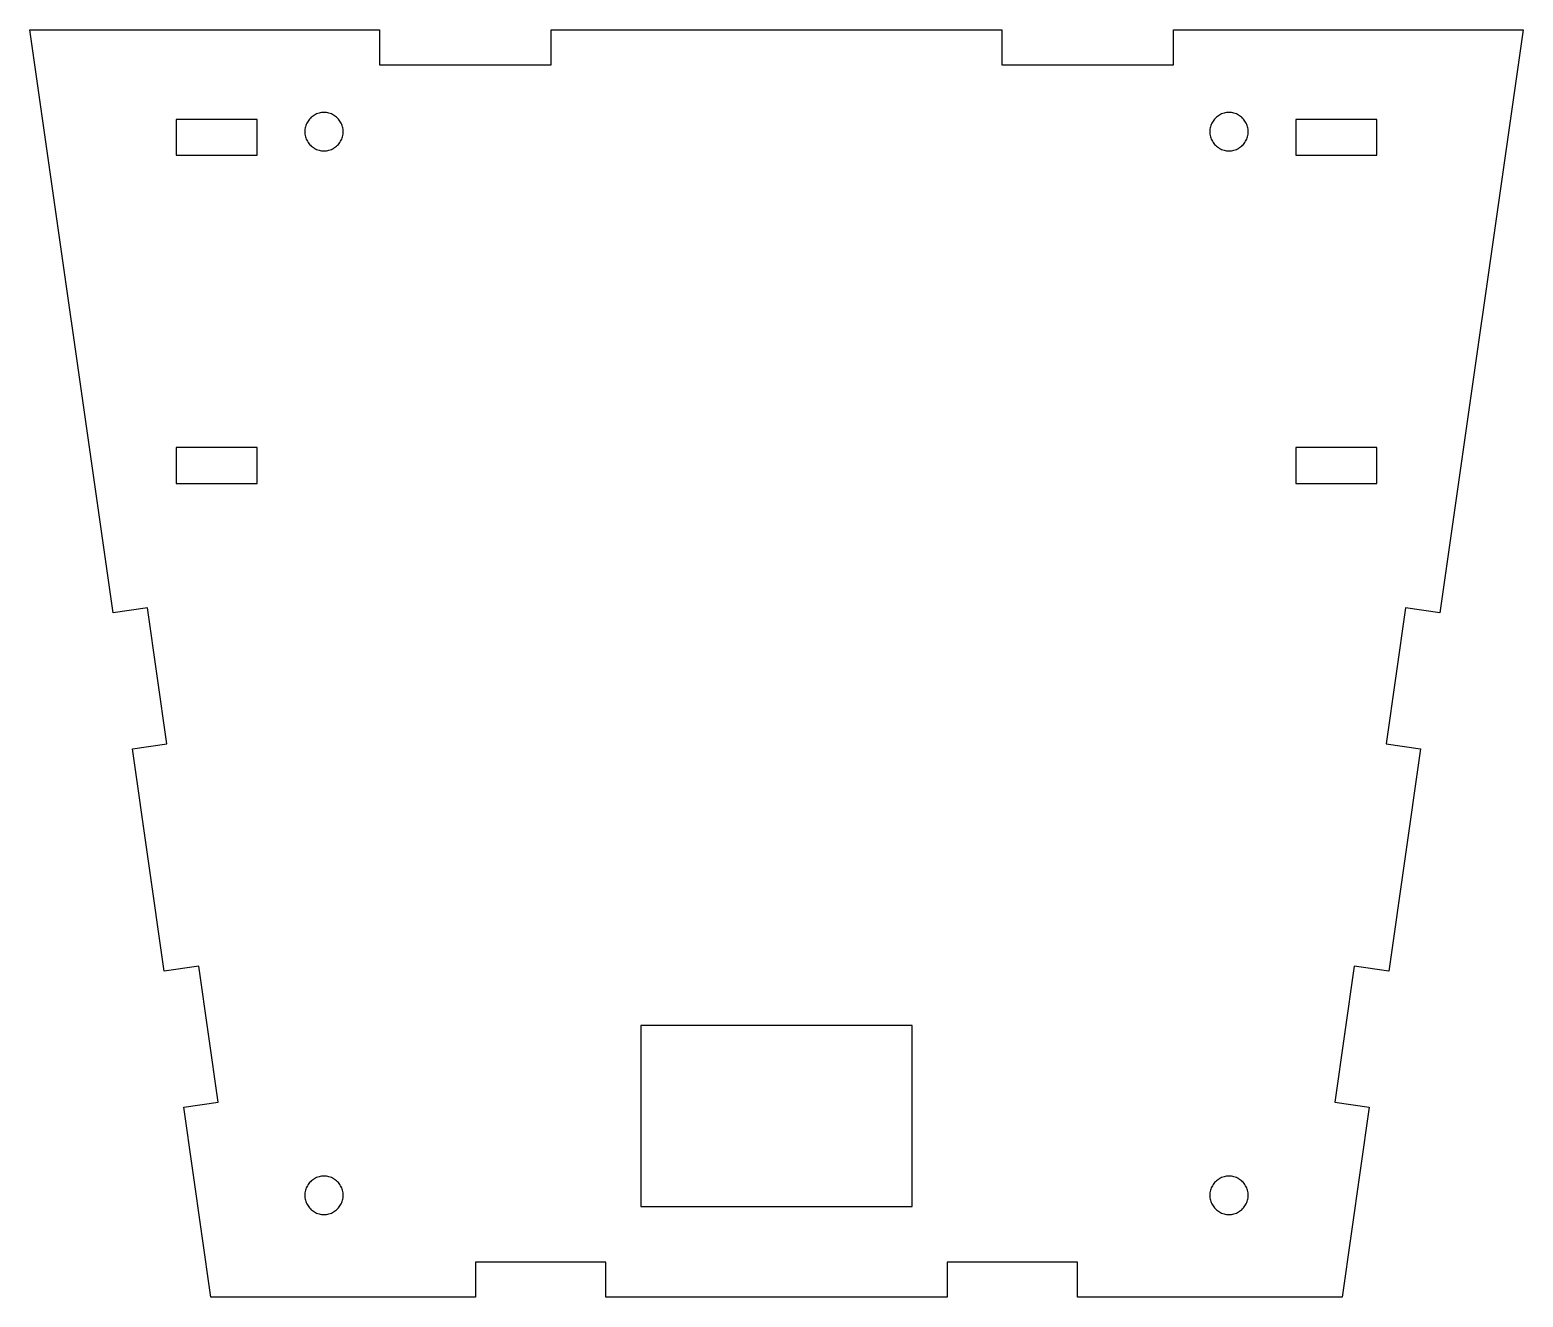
# Model space of a CAD drawing. Header units: millimetres. Extents: x -66 to 66, y 0 to 112.
import ezdxf

# ---------------------------------------------------------------- set-up
doc = ezdxf.new("R2010")
doc.units = ezdxf.units.MM

msp = doc.modelspace()

# ---------------------------------------------------------------- linework, layer by layer
for points in [[(-66, 112), (-35.08, 112), (-35.08, 108.92), (-19.93, 108.92), (-19.93, 112), (19.93, 112), (19.93, 108.92), (35.08, 108.92), (35.08, 112), (66, 112), (58.64, 60.49), (55.6, 60.93), (53.88, 48.9), (56.92, 48.46), (54.12, 28.81), (51.07, 29.25), (49.35, 17.22), (52.4, 16.79), (50, 0), (26.62, 0), (26.62, 3.08), (15.09, 3.08), (15.09, 0), (-15.09, 0), (-15.09, 3.08), (-26.62, 3.08), (-26.62, 0), (-50, 0), (-52.4, 16.79), (-49.35, 17.22), (-51.07, 29.25), (-54.12, 28.81), (-56.92, 48.46), (-53.88, 48.9), (-55.6, 60.93), (-58.64, 60.49)], [(-39.06, 104.41), (-39.15, 104.47), (-39.25, 104.52), (-39.35, 104.57), (-39.45, 104.61), (-39.56, 104.64), (-39.67, 104.67), (-39.78, 104.69), (-39.89, 104.7), (-40, 104.7), (-40.11, 104.7), (-40.22, 104.69), (-40.33, 104.67), (-40.44, 104.64), (-40.55, 104.61), (-40.65, 104.57), (-40.75, 104.52), (-40.85, 104.47), (-40.94, 104.41), (-41.03, 104.35), (-41.12, 104.28), (-41.2, 104.2), (-41.28, 104.12), (-41.35, 104.03), (-41.41, 103.94), (-41.47, 103.85), (-41.52, 103.75), (-41.57, 103.65), (-41.61, 103.55), (-41.64, 103.44), (-41.67, 103.33), (-41.69, 103.22), (-41.7, 103.11), (-41.7, 103), (-41.7, 102.89), (-41.69, 102.78), (-41.67, 102.67), (-41.64, 102.56), (-41.61, 102.45), (-41.57, 102.35), (-41.52, 102.25), (-41.47, 102.15), (-41.41, 102.06), (-41.35, 101.97), (-41.28, 101.88), (-41.2, 101.8), (-41.12, 101.72), (-41.03, 101.65), (-40.94, 101.59), (-40.85, 101.53), (-40.75, 101.48), (-40.65, 101.43), (-40.55, 101.39), (-40.44, 101.36), (-40.33, 101.33), (-40.22, 101.31), (-40.11, 101.3), (-40, 101.3), (-39.89, 101.3), (-39.78, 101.31), (-39.67, 101.33), (-39.56, 101.36), (-39.45, 101.39), (-39.35, 101.43), (-39.25, 101.48), (-39.15, 101.53), (-39.06, 101.59), (-38.97, 101.65), (-38.88, 101.72), (-38.8, 101.8), (-38.72, 101.88), (-38.65, 101.97), (-38.59, 102.06), (-38.53, 102.15), (-38.48, 102.25), (-38.43, 102.35), (-38.39, 102.45), (-38.36, 102.56), (-38.33, 102.67), (-38.31, 102.78), (-38.3, 102.89), (-38.3, 103), (-38.3, 103.11), (-38.31, 103.22), (-38.33, 103.33), (-38.36, 103.44), (-38.39, 103.55), (-38.43, 103.65), (-38.48, 103.75), (-38.53, 103.85), (-38.59, 103.94), (-38.65, 104.03), (-38.72, 104.12), (-38.8, 104.2), (-38.88, 104.28), (-38.97, 104.35)], [(41.12, 104.28), (41.03, 104.35), (40.94, 104.41), (40.85, 104.47), (40.75, 104.52), (40.65, 104.57), (40.55, 104.61), (40.44, 104.64), (40.33, 104.67), (40.22, 104.69), (40.11, 104.7), (40, 104.7), (39.89, 104.7), (39.78, 104.69), (39.67, 104.67), (39.56, 104.64), (39.45, 104.61), (39.35, 104.57), (39.25, 104.52), (39.15, 104.47), (39.06, 104.41), (38.97, 104.35), (38.88, 104.28), (38.8, 104.2), (38.72, 104.12), (38.65, 104.03), (38.59, 103.94), (38.53, 103.85), (38.48, 103.75), (38.43, 103.65), (38.39, 103.55), (38.36, 103.44), (38.33, 103.33), (38.31, 103.22), (38.3, 103.11), (38.3, 103), (38.3, 102.89), (38.31, 102.78), (38.33, 102.67), (38.36, 102.56), (38.39, 102.45), (38.43, 102.35), (38.48, 102.25), (38.53, 102.15), (38.59, 102.06), (38.65, 101.97), (38.72, 101.88), (38.8, 101.8), (38.88, 101.72), (38.97, 101.65), (39.06, 101.59), (39.15, 101.53), (39.25, 101.48), (39.35, 101.43), (39.45, 101.39), (39.56, 101.36), (39.67, 101.33), (39.78, 101.31), (39.89, 101.3), (40, 101.3), (40.11, 101.3), (40.22, 101.31), (40.33, 101.33), (40.44, 101.36), (40.55, 101.39), (40.65, 101.43), (40.75, 101.48), (40.85, 101.53), (40.94, 101.59), (41.03, 101.65), (41.12, 101.72), (41.2, 101.8), (41.28, 101.88), (41.35, 101.97), (41.41, 102.06), (41.47, 102.15), (41.52, 102.25), (41.57, 102.35), (41.61, 102.45), (41.64, 102.56), (41.67, 102.67), (41.69, 102.78), (41.7, 102.89), (41.7, 103), (41.7, 103.11), (41.69, 103.22), (41.67, 103.33), (41.64, 103.44), (41.61, 103.55), (41.57, 103.65), (41.52, 103.75), (41.47, 103.85), (41.41, 103.94), (41.35, 104.03), (41.28, 104.12), (41.2, 104.2)], [(-53.08, 100.92), (-45.92, 100.92), (-45.92, 104.08), (-53.08, 104.08)], [(53.08, 104.08), (45.92, 104.08), (45.92, 100.92), (53.08, 100.92)], [(-45.92, 71.92), (-45.92, 75.08), (-53.08, 75.08), (-53.08, 71.92)], [(45.92, 75.08), (45.92, 71.92), (53.08, 71.92), (53.08, 75.08)], [(12, 24), (-12, 24), (-12, 8), (12, 8)], [(-39.15, 10.47), (-39.25, 10.52), (-39.35, 10.57), (-39.45, 10.61), (-39.56, 10.64), (-39.67, 10.67), (-39.78, 10.69), (-39.89, 10.7), (-40, 10.7), (-40.11, 10.7), (-40.22, 10.69), (-40.33, 10.67), (-40.44, 10.64), (-40.55, 10.61), (-40.65, 10.57), (-40.75, 10.52), (-40.85, 10.47), (-40.94, 10.41), (-41.03, 10.35), (-41.12, 10.28), (-41.2, 10.2), (-41.28, 10.12), (-41.35, 10.03), (-41.41, 9.94), (-41.47, 9.85), (-41.52, 9.75), (-41.57, 9.65), (-41.61, 9.55), (-41.64, 9.44), (-41.67, 9.33), (-41.69, 9.22), (-41.7, 9.11), (-41.7, 9), (-41.7, 8.89), (-41.69, 8.78), (-41.67, 8.67), (-41.64, 8.56), (-41.61, 8.45), (-41.57, 8.35), (-41.52, 8.25), (-41.47, 8.15), (-41.41, 8.06), (-41.35, 7.97), (-41.28, 7.88), (-41.2, 7.8), (-41.12, 7.72), (-41.03, 7.65), (-40.94, 7.59), (-40.85, 7.53), (-40.75, 7.48), (-40.65, 7.43), (-40.55, 7.39), (-40.44, 7.36), (-40.33, 7.33), (-40.22, 7.31), (-40.11, 7.3), (-40, 7.3), (-39.89, 7.3), (-39.78, 7.31), (-39.67, 7.33), (-39.56, 7.36), (-39.45, 7.39), (-39.35, 7.43), (-39.25, 7.48), (-39.15, 7.53), (-39.06, 7.59), (-38.97, 7.65), (-38.88, 7.72), (-38.8, 7.8), (-38.72, 7.88), (-38.65, 7.97), (-38.59, 8.06), (-38.53, 8.15), (-38.48, 8.25), (-38.43, 8.35), (-38.39, 8.45), (-38.36, 8.56), (-38.33, 8.67), (-38.31, 8.78), (-38.3, 8.89), (-38.3, 9), (-38.3, 9.11), (-38.31, 9.22), (-38.33, 9.33), (-38.36, 9.44), (-38.39, 9.55), (-38.43, 9.65), (-38.48, 9.75), (-38.53, 9.85), (-38.59, 9.94), (-38.65, 10.03), (-38.72, 10.12), (-38.8, 10.2), (-38.88, 10.28), (-38.97, 10.35), (-39.06, 10.41)], [(41.03, 10.35), (40.94, 10.41), (40.85, 10.47), (40.75, 10.52), (40.65, 10.57), (40.55, 10.61), (40.44, 10.64), (40.33, 10.67), (40.22, 10.69), (40.11, 10.7), (40, 10.7), (39.89, 10.7), (39.78, 10.69), (39.67, 10.67), (39.56, 10.64), (39.45, 10.61), (39.35, 10.57), (39.25, 10.52), (39.15, 10.47), (39.06, 10.41), (38.97, 10.35), (38.88, 10.28), (38.8, 10.2), (38.72, 10.12), (38.65, 10.03), (38.59, 9.94), (38.53, 9.85), (38.48, 9.75), (38.43, 9.65), (38.39, 9.55), (38.36, 9.44), (38.33, 9.33), (38.31, 9.22), (38.3, 9.11), (38.3, 9), (38.3, 8.89), (38.31, 8.78), (38.33, 8.67), (38.36, 8.56), (38.39, 8.45), (38.43, 8.35), (38.48, 8.25), (38.53, 8.15), (38.59, 8.06), (38.65, 7.97), (38.72, 7.88), (38.8, 7.8), (38.88, 7.72), (38.97, 7.65), (39.06, 7.59), (39.15, 7.53), (39.25, 7.48), (39.35, 7.43), (39.45, 7.39), (39.56, 7.36), (39.67, 7.33), (39.78, 7.31), (39.89, 7.3), (40, 7.3), (40.11, 7.3), (40.22, 7.31), (40.33, 7.33), (40.44, 7.36), (40.55, 7.39), (40.65, 7.43), (40.75, 7.48), (40.85, 7.53), (40.94, 7.59), (41.03, 7.65), (41.12, 7.72), (41.2, 7.8), (41.28, 7.88), (41.35, 7.97), (41.41, 8.06), (41.47, 8.15), (41.52, 8.25), (41.57, 8.35), (41.61, 8.45), (41.64, 8.56), (41.67, 8.67), (41.69, 8.78), (41.7, 8.89), (41.7, 9), (41.7, 9.11), (41.69, 9.22), (41.67, 9.33), (41.64, 9.44), (41.61, 9.55), (41.57, 9.65), (41.52, 9.75), (41.47, 9.85), (41.41, 9.94), (41.35, 10.03), (41.28, 10.12), (41.2, 10.2), (41.12, 10.28)]]:
    msp.add_lwpolyline(points, close=True)

doc.saveas('drawing.dxf')
